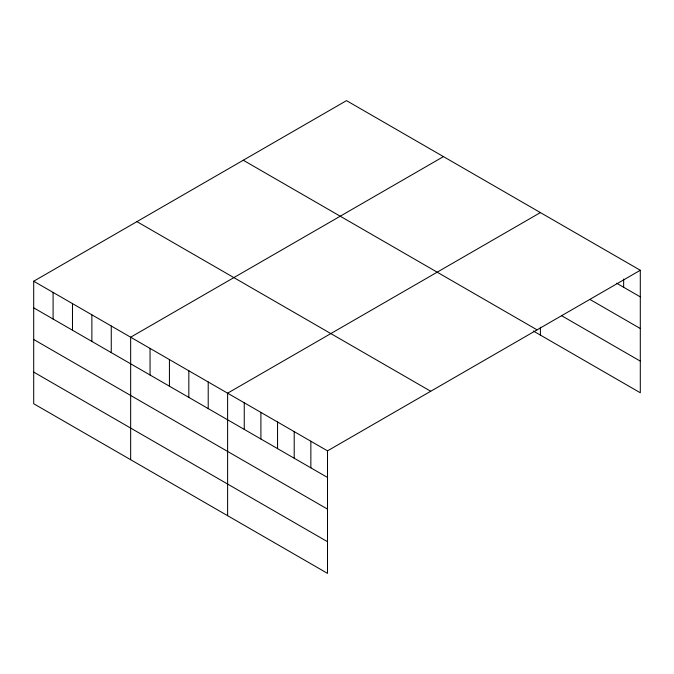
<?xml version="1.0" encoding="UTF-8"?>
<svg xmlns="http://www.w3.org/2000/svg" width="674" height="674" viewBox="0 0 674 674"><rect width="100%" height="100%" fill="white"/><g stroke="black" fill="none" stroke-linecap="round" stroke-linejoin="round"><path stroke-width="1.01" d="M640.3 270.266L327.505 450.855L327.505 573.363L33.7 403.734L33.7 281.227L346.495 100.637L640.3 270.266L640.3 392.774L533.353 331.027M443.45 156.612L130.655 337.202L130.655 459.71M540.405 212.588L227.61 393.178L227.61 515.694M616.643 283.215L640.3 296.872M590.357 299.686L640.3 328.516M561.434 315.592L640.3 361.129M243.272 160.235L537.077 329.856M136.923 221.636L430.728 391.257M33.7 281.227L327.505 450.855M33.7 307.841L327.505 477.462M33.7 339.485L327.505 509.114M33.7 372.09L327.505 541.719M623.652 279.07L623.652 287.259M540.405 327.185L540.405 335.096M310.857 441.243L310.857 467.849M294.209 431.63L294.209 458.236M277.553 422.017L277.553 448.631M260.905 412.404L260.905 439.018M244.258 402.791L244.258 429.405M208.215 381.99L208.215 408.596M188.83 370.793L188.83 397.399M169.435 359.596L169.435 386.202M150.049 348.399L150.049 375.014M111.261 326.005L111.261 352.62M91.875 314.817L91.875 341.423M72.48 303.62L72.48 330.226M53.094 292.423L53.094 319.029"/></g></svg>
